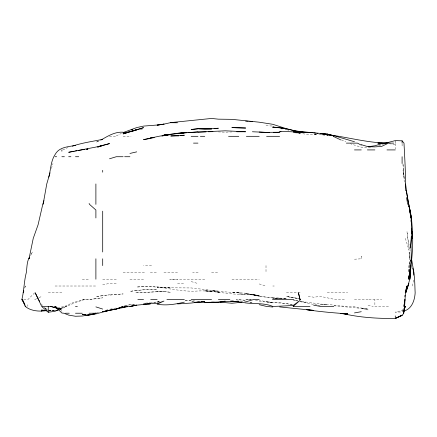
<?xml version="1.0" encoding="UTF-8"?>
<svg xmlns="http://www.w3.org/2000/svg" width="437" height="437" viewBox="0 0 437 437"><rect width="100%" height="100%" fill="white"/><g stroke="black" fill="none" stroke-linecap="round" stroke-linejoin="round"><path stroke-width="0.33" stroke-dasharray="2.19 1.64" d="M409.147 265.598L409.649 261.883L408.934 272.398L409.474 251.985L409.42 258.791L408.895 247.877L406.984 231.572L407.759 238.378L410.25 250.751M395.288 143.118L395.288 141.457L395.288 148.99M412.523 286.011L413.686 279.205M51.424 168.48L52.981 163.531M30.727 255.388L32.431 251.985L30.475 255.388M403.023 309.931L402.095 311.69L403.176 310.112M402.996 309.483L402.095 310.499L395.288 312.155L402.095 311.942M34.654 292.812L27.853 299.618L22.413 299.618M116.308 135.891L121.41 133.405M62.808 149.918L68.09 147.531M34.654 299.618L38.369 297.941M38.986 297.663L41.46 296.543M59.399 309.489L66.959 306.424L58.159 307.331M59.399 308.926L61.874 307.938L59.399 309.003C68.784 304.42 78.387 299.285 89.093 299.159L82.287 299.826M96.511 313.034L98.986 312.275M378.589 145.696L381.681 144.822M105.792 310.297L109.507 309.287M125.501 305.938L129.92 304.802L136.044 304.551M84.336 299.618L75.481 302.557L59.399 309.292L61.874 310.374L61.874 311.936M382.299 144.685L383.539 144.407M102.7 284.864L109.507 283.378L116.308 283.378M124.348 305.867L129.92 304.715L134.678 304.578M110.124 309.167L116.308 307.97M370.543 147.482C363.611 148.99 356.882 145.723 350.381 143.702M153.425 302.606L160.849 301.475M158.992 301.754L157.134 302.016L159.177 301.858M150.328 302.65L159.177 301.765M145.384 303.163L149.711 302.715M151.557 265.598L143.527 265.598M157.134 291.79L135.404 292.812C147.165 292.593 159.052 290.834 170.741 292.32L163.941 291.408L157.134 291.79L163.941 291.419M48.267 311.051L54.39 310.549M198.152 272.398L192.624 272.398M177.548 283.657L184.354 283.16M316.361 134.372L306.834 134.339L295.696 132.69M354.462 259.212L361.268 258.791L361.268 256.229L361.268 258.791M231.981 131.925L225.181 132.192L217.014 131.843M148.29 303.174L149.651 303.12M316.361 134.235L313.635 134.334L316.361 134.339M246.211 299.618L250.543 299.574M328.608 135.727L318.584 134.339M236.745 300.973L238.788 300.973M140.124 129.505L143.527 129.505M109.507 136.311L115.75 136.311M123.114 136.311L131.045 136.311M123.114 272.398L144.723 272.398M150.328 272.398L157.134 272.398M163.941 272.398L177.504 272.398M211.568 272.398L218.374 272.398M82.287 279.205L89.093 279.205M102.7 279.205L116.308 279.205M129.92 279.205L143.527 279.205M204.767 279.205L169.813 279.205L177.548 279.205M231.981 279.205L259.201 279.205M55.067 286.011L95.894 286.011M272.808 286.011L274.267 286.011M48.267 292.812L61.874 292.812M286.421 292.812L301.437 292.812M327.247 292.812L347.661 292.812M251.778 299.618L245.594 299.618L245.594 300.268L236.33 299.618L245.594 300.268M354.462 299.618L368.074 299.618M368.986 299.618L381.681 299.618M388.482 306.424L374.875 306.424L374.875 299.618M259.201 296.062L266.007 297.258L279.614 298.575L272.808 298.034L279.614 298.056L286.421 298.711C272.595 298.706 259.125 296.029 245.594 293.609M272.808 298.034L279.614 298.056L286.421 298.717M48.944 310.417L54.39 310.488M328.608 135.525L327.247 135.475L328.586 135.661M48.267 310.412L54.39 310.631M266.007 125.73L272.808 126.031M191.155 300.574L184.354 300.164L197.961 301.213M193.881 301.858L191.155 301.683L193.629 302.033M48.944 310.456L54.39 310.833M248.62 299.618L250.51 299.76M334.048 305.763L368.074 309.019L361.268 308.309L368.074 309.926L361.268 307.976L354.462 306.785L340.855 305.993L327.247 304.354L320.441 304.212L327.247 304.545L320.441 304.043L300.645 301.312M240.645 301.159L245.594 301.661M294.462 132.766L300.028 133.345L296.313 132.75M344.394 299.618L340.855 299.208L334.048 299.241L320.441 296.406L313.635 297.226L306.834 295.898M300.028 298.58L286.421 296.477L300.028 299.116L286.421 296.362M249.92 302.366L252.395 302.683M314.875 133.804L316.109 133.984M285.241 129.505L286.421 129.74M249.92 302.311L251.778 302.59M314.875 304.644L317.349 305.042M317.967 305.141L320.441 305.534M282.116 129.002L278.374 128.303M389.105 143.658L395.288 144.696M255.492 300.432C267.914 303.136 280.783 302.175 293.222 304.736M287.655 129.969L288.895 130.193M292.604 304.622L279.614 302.677L266.007 301.792L272.808 302.606L266.007 301.721L259.201 300.219M300.028 301.574L313.635 304.447M293.222 299.766L297.553 300.689M368.074 305.305L373.285 306.424M300.028 301.563L306.834 303.038M59.399 308.817L61.874 309.418L58.782 308.538M191.155 281.575L197.961 283.526M259.201 283.946L266.007 286.011M341.472 139.927L345.804 141.91M59.607 309.057L61.874 310.374M47.24 309.686L44.683 307.872L47.24 309.718M44.126 307.227L46.71 309.243M41.46 303.988L42.438 305.447M405.372 238.378L408.895 249.882M404.744 178.995L403.051 170.332L404.034 177.138L402.958 163.531M404.258 182.087L402.99 164.208M408.895 265.598L408.895 272.398M402.095 143.762L402.095 146.996M266.007 265.598L266.007 272.398M27.853 304.726L27.853 306.424M25.362 286.011L24.581 288.486L25.362 286.011M98.986 140.9L95.894 142.265L98.986 140.938M95.894 298.471L89.093 299.618L102.7 297.843L95.894 298.471M102.7 295.549L95.894 296.668L109.507 294.828L102.7 295.549M136.721 290.397L129.92 291.375C138.939 290.223 148.017 288.879 157.134 289.496L150.328 289.376L136.721 290.397M116.308 294.352L109.507 295.068L123.114 293.937L116.308 294.352M143.527 286.683L136.721 287.033C148.105 286.011 159.423 286.945 170.741 287.988L157.134 287.076L170.741 287.803L191.155 287.95L225.181 291.9L245.594 293.189L259.201 296.302L252.395 294.533L245.594 293.751L259.201 295.439L238.788 293.91L245.594 294.085C229.556 295.363 213.961 290.097 197.961 290.987C179.525 292.457 161.865 285.765 143.527 286.699M238.788 292.648L231.981 292.533L240.175 292.812L238.788 292.648M211.568 291.162L204.767 290.966L211.568 291.206L220.314 292.812L211.568 291.162L204.767 290.807L211.568 291.184M218.374 291.189L211.568 290.605L218.374 291.217M259.201 295.756L252.395 294.538L259.201 295.756M297.553 300.962L293.222 299.919L297.553 300.967"/><path stroke-width="0.66" d="M404.531 300.295L404.525 306.424L403.488 313.225C405.612 304.272 404.312 294.904 406.94 286.011L405.236 292.812M413.79 275.124L413.861 272.398L411.507 258.791M409.709 272.398L409.835 268.995M411.304 236.335L410.704 247.905M411.43 233.615L411.441 228.169M409.895 272.398L408.469 279.205C410.731 268.078 411.976 256.524 410.785 245.184C411.965 233.833 412.479 222.351 409.802 211.158L410.824 217.965M410.895 265.598L409.84 279.205L405.804 292.812L408.895 283.302M410.365 272.398L409.824 279.205C410.971 263.369 413.752 247.446 412.299 231.572L412.681 238.378C412.124 227.513 412.135 216.419 408.895 205.931L410.108 211.158L407.541 198.169M404.853 296.526L404.979 295.286M410.562 261.266L410.731 260.026M408.895 277.517L409.606 273.038M404.891 306.424L403.772 313.225L402.095 315.53L395.288 318.382L402.095 315.143L395.288 318.513C377.634 318.562 359.957 317.595 342.712 313.542M43.11 204.358L46.764 183.944L50.031 172.806M408.098 286.011L408.557 283.553M25.182 305.288L21.85 299.618C24.084 290.66 23.997 281.324 26.367 272.398C27.028 267.297 26.772 261.648 29.498 257.093M48.78 177.138C50.834 169.638 50.676 161.237 55.067 154.578C59.137 146.903 68.046 146.887 75.481 145.384M43.968 200.643L42.777 204.358L38.085 224.771L33.239 238.378L29.022 258.791L29.59 257.655M403.897 309.057L405.705 306.424L404.351 307.954M293.222 305.381L293.222 306.424L300.028 300.427L293.222 305.381C286.399 305.895 279.614 306.222 272.808 306.424C264.232 302.786 254.689 304.092 245.594 302.928C228.89 299.279 211.737 304.13 194.869 302.207M403.793 311.111C411.834 309.057 414.751 300.219 415.15 292.812C414.713 284.558 414.997 276.091 412.757 268.072M100.843 140.086C107.726 136.191 114.794 131.619 123.114 132.209M58.782 309.74L55.067 311.259L48.267 312.264L41.63 306.424L50.676 306.424L55.067 307.599M312.4 132.662L300.028 131.515L293.222 130.439L286.421 128.713L272.808 124.305L259.201 122.191L231.981 119.345L218.374 119.164L211.568 118.449L170.741 122.606L163.941 124.124L157.134 125.031L143.527 126.091L136.721 127.588L123.114 132.575M116.308 309.057L123.114 306.424L116.308 309.03L102.7 311.739L123.114 307.599L125.851 306.424L123.66 307.222M55.69 310.652L58.782 309.516M132.389 131.247L143.527 127.659L123.114 133.897L136.721 129.723L123.114 133.318L128.063 132.389M100.843 146.144L102.7 145.543M381.681 143.707L374.875 145.789L368.074 146.706L361.268 144.663M109.507 158.789L116.308 156.725L123.114 156.725M72.389 146.155C82.254 142.795 92.557 141.462 102.7 139.343M161.985 136.12C173.708 133.045 185.933 132.782 197.961 131.941L188.434 132.624M103.318 145.368L109.507 143.604L95.894 147.072L68.68 152.284L74.246 151.197M245.594 301.934L253.263 299.618L259.201 299.618M95.894 313.913L109.507 310.319M114.45 309.101L102.7 311.641M129.92 153.442L136.721 151.863M95.894 313.706L89.093 314.787L95.894 313.662L89.093 315.175L82.287 314.569L85.69 314.755M123.769 307.282L127.719 306.424L125.086 306.812M184.354 302.125C175.445 304.299 166.278 305.796 157.134 304.196L163.941 301.055L157.134 303.42L150.328 303.48M225.181 301.088L218.374 302.328L211.568 302.125M354.462 312.925L361.268 311.701M150.328 138.453L143.527 139.632L158.664 136.311L170.741 134.268L163.941 134.957L177.548 133.58M75.481 150.956L76.819 150.727M78.152 150.497L82.287 149.798M21.85 299.618L22.402 299.618L25.253 306.424C31.005 311.286 39.822 311.718 47.027 310.527M197.961 128.653L211.568 128.948L197.961 128.653L191.155 129.505L197.961 128.871M384.145 143.118L388.482 142.577L385.609 143.118L395.288 140.599L402.095 140.829L403.99 143.118C404.788 158.992 405.836 174.844 405.449 190.745M178.788 135.896L170.741 135.967L184.354 135.219L180.639 135.672M154.042 137.568L150.328 138.01L154.042 137.682M121.874 307.572L123.114 307.424L121.754 307.533M178.165 133.509L184.354 132.832L177.548 133.29L187.074 132.711M241.88 302.213L231.981 303.251L220.232 302.175M214.043 128.686L218.374 128.227L204.767 129.09L198.644 128.893M204.767 302.415L214.294 302.186M194.252 302.431L197.344 302.164M83.522 149.694L84.762 149.585M123.731 307.053L129.92 306.534L136.721 305.13L129.92 306.424L136.721 305.184L150.328 303.781L147.608 303.89M273.491 132.64L279.614 132.236L266.007 132.351L252.395 131.755M197.961 301.82L199.321 301.732M201.364 301.606L204.767 301.393L191.155 303.054L177.548 303.928M230.621 301.055L233.342 300.978M206.127 131.843L197.961 132.094L225.181 130.816L245.594 131.755L236.745 131.766M208.17 131.75L212.934 131.663M146.248 303.944L143.527 304.054L150.328 303.873M170.277 122.704L177.548 122.775M131.422 129.505L132.75 129.505M191.155 136.311L197.961 136.311M200.365 136.311L204.767 136.311M228.551 136.311L238.788 136.311M246.375 136.311L259.201 136.311M266.608 136.311L279.614 136.311M193.504 143.118L197.961 143.118M346.372 143.118L357.444 143.118L361.268 145.15M384.402 143.167L377.847 143.118L381.681 143.167M393.792 143.118L388.482 143.118L381.681 146.384L374.875 146.892L368.074 146.706M354.462 149.918L361.268 149.918M367.375 149.918L374.875 149.918M386.974 149.918L395.288 149.918M55.067 156.725L56.63 156.725M61.874 156.725L64.392 156.725M68.68 156.725L70.898 156.725M75.481 156.725L78.726 156.725M124.632 156.725L129.92 156.725M137.852 299.618L143.527 299.618M150.721 299.618L157.134 299.618M166.912 299.618L184.354 299.618M191.155 299.618L211.568 299.618M218.374 299.618L229.906 299.618M272.448 299.618L293.222 299.618M300.028 299.618L300.448 299.618L300.028 299.58L298.455 292.812L300.028 299.58M25.253 306.424L25.849 306.424M54.467 306.424L55.182 306.424L58.787 309.391M75.481 306.424L77.36 306.424M293.222 306.424L310.008 306.424M333.835 306.424L320.441 306.424L313.635 305.184M65.61 313.225L69.281 313.225M75.481 313.225L82.287 313.225M89.093 313.225L95.894 313.225L95.894 312.897M381.681 143.118L384.402 143.134M269.405 132.624L259.201 132.061M306.834 132.367L293.222 131.941C306.911 132.192 320.687 132.635 334.048 135.902L327.247 134.148L332.196 135.721M41.46 311.313L41.46 310.139L44.181 310.226M331.328 135.617L334.048 135.71L354.462 141.735M327.247 134.459L320.441 133.722L327.247 133.919L332.196 135.661M300.028 132.149L286.421 131.564L279.614 131.706L280.975 131.766M245.594 121.125L248.314 121.273M249.674 121.349L252.395 121.497M87.728 314.864L89.093 314.94L82.287 316.027L75.481 316.257L68.68 315.115L63.911 313.225L61.874 313.023L55.182 306.424M231.981 301.257L238.788 301.694M320.441 133.722L327.247 134.274L334.048 135.721M274.851 127.402L272.808 127.233L279.614 127.566L286.421 128.948L280.849 128.008M276.211 127.517L279.614 127.801L272.808 126.998L274.665 127.435M279.614 306.911L313.635 310.39L306.834 309.713C320.348 311.799 334.032 312.87 347.661 313.881L340.855 313.575L347.661 314.159L343.329 313.564M272.808 307.02L266.477 306.424L259.201 304.682M328.482 134.733C347.573 137.262 366.343 142.435 385.647 143.118M41.46 310.139L47.027 310.882M296.936 131.603L306.834 132.608C297.914 132.569 289.655 128.778 280.849 127.975M313.635 132.815L315.492 133.105M316.727 133.296L317.967 133.487M58.159 308.517L50.676 306.424M56.925 308.009L55.067 307.484L58.159 308.795M95.894 306.883L102.7 309.074M333.169 136.311L340.855 139.944M56.772 307.408L55.067 306.424L58.733 309.391M38.893 300.164L39.625 301.257M22.402 299.618L24.128 303.021M38.527 299.618L35.217 292.812L41.46 305.933M89.093 203.451L89.53 204.358L95.894 210.028L95.894 217.965M410.059 211.781L410.321 213.016M410.589 214.256L411.381 217.965M410.54 214.256L410.78 215.49M411.026 216.73L411.272 217.965L406.295 190.745M406.514 197.551L407.737 204.358M405.569 183.944L407.426 197.551M410.982 220.008L411.141 222.045M402.095 140.829L402.095 143.118M402.095 156.725L402.095 163.531M395.288 315.913L395.288 317.541M102.7 170.332L102.7 172.178M102.7 211.158L102.7 251.985M102.7 258.791L102.7 265.598M95.894 183.944L95.894 204.358M95.894 258.791L95.894 279.205M61.874 149.918L61.874 151.18M48.267 306.424L48.267 312.264M404.891 299.618L403.946 306.424L404.919 299.618M23.795 290.96L23.205 292.812L23.778 290.96M102.7 145.346L97.751 147.1L102.7 145.346M163.941 124.124L157.134 125.157L163.941 124.141M170.741 134.607L163.941 135.394L170.741 134.607M84.762 149.405L82.287 149.629L84.762 149.388M87.853 149.126L86.619 149.241L87.853 149.126M245.594 128.03L231.981 127.615L245.594 128.03"/></g></svg>
